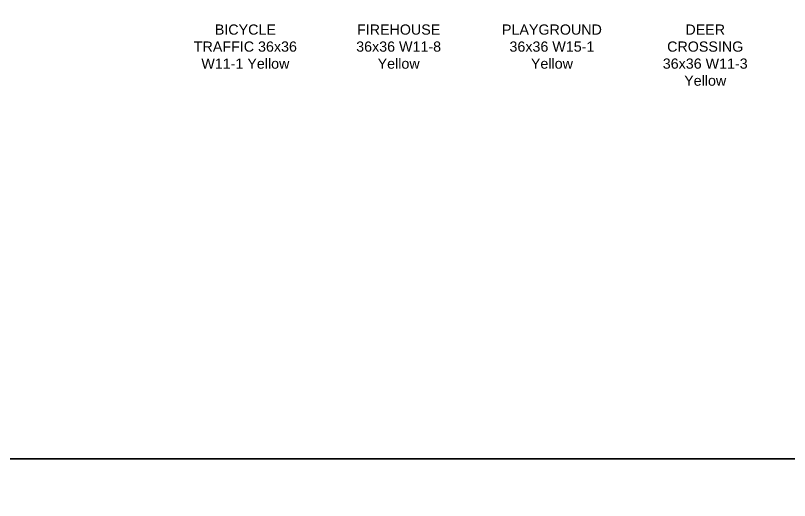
# Model space of a CAD drawing. Header units: inches. Extents: x -32 to 2634, y 197 to 1831.
# Drawn here: x 629.9 to 932.9, y 997.6 to 1187.7 of the extents above; entities that cross this region are included whole.
import ezdxf

# ---------------------------------------------------------------- set-up
doc = ezdxf.new("R2010")
doc.units = ezdxf.units.IN
doc.header["$MEASUREMENT"] = 0
doc.layers.add('NO SHOW', color=252, linetype='Continuous', plot=False)
doc.styles.get("Standard").update_dxf_attribs({"font": 'arial.ttf'})

msp = doc.modelspace()

# ---------------------------------------------------------------- linework, layer by layer
at = {"layer": 'NO SHOW', "color": 4}
for points in [[(-32.26, 1013.95), (1229.99, 1013.95), (1229.99, 1830.7), (-32.26, 1830.7)], [(-32.26, 197.2), (1229.99, 197.2), (1229.99, 1013.95), (-32.26, 1013.95)]]:
    msp.add_lwpolyline(points, close=True, dxfattribs=at)

# ---------------------------------------------------------------- texts
at = {"color": 1, "char_height": 4, "width": 41.6735, "attachment_point": 2}
for s, insert in [('BICYCLE TRAFFIC 36x36 W11-1 Yellow', (719.93, 1184.13)), ('FIREHOUSE 36x36 W11-8 Yellow', (779.93, 1184.13)), ('PLAYGROUND 36x36 W15-1 Yellow', (839.93, 1184.13)), ('DEER CROSSING 36x36 W11-3 Yellow', (899.93, 1184.13))]:
    msp.add_mtext(s, dxfattribs=dict(at, insert=insert))

doc.saveas('drawing.dxf')
